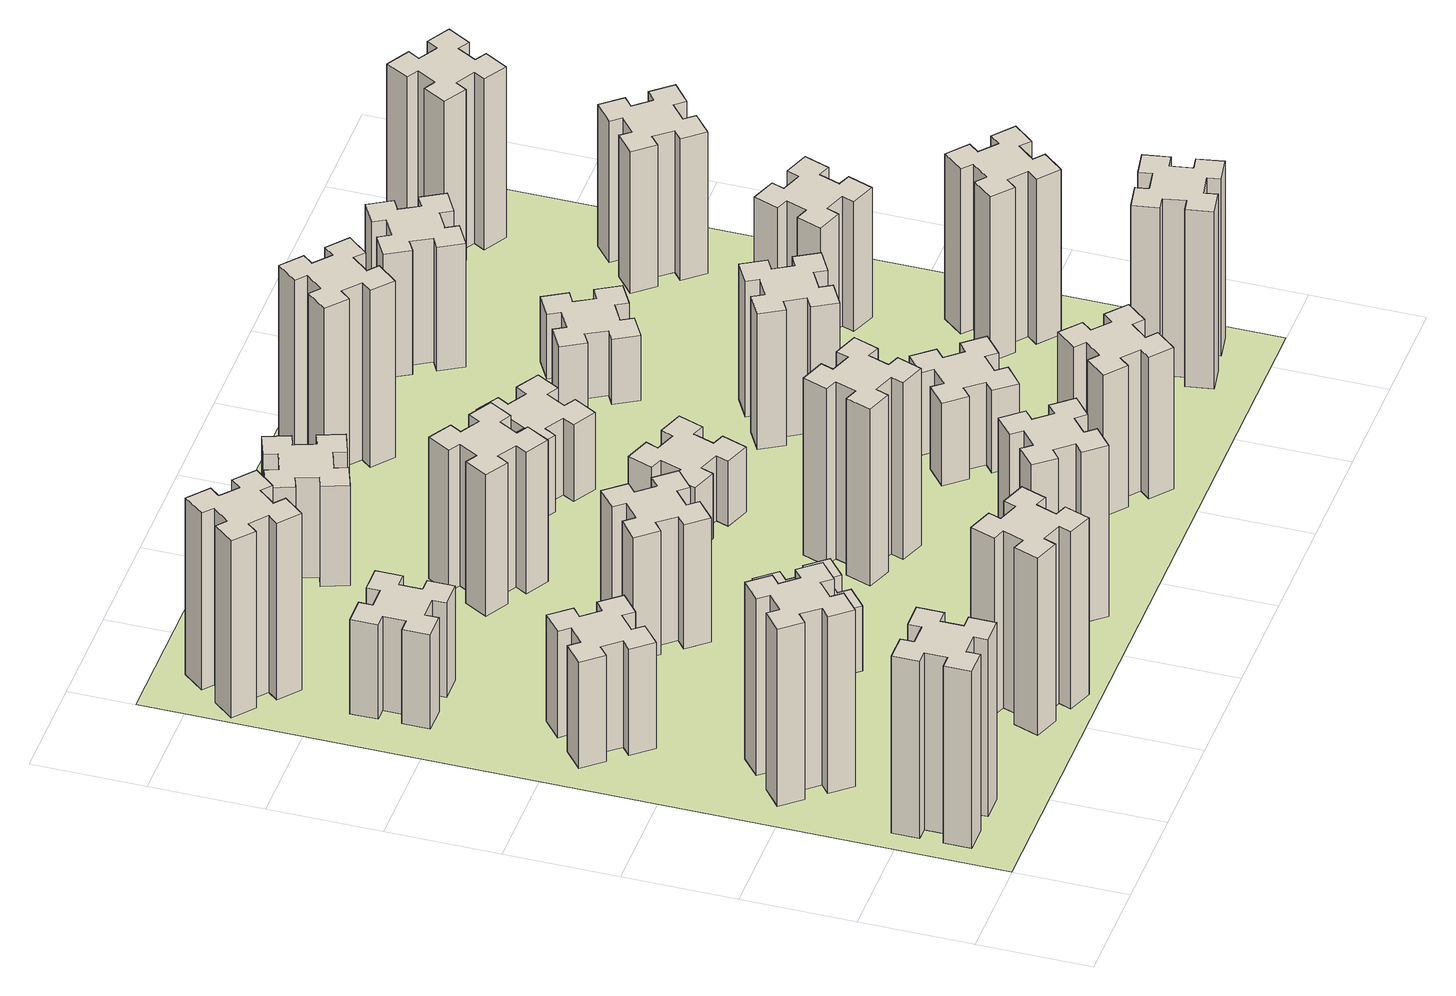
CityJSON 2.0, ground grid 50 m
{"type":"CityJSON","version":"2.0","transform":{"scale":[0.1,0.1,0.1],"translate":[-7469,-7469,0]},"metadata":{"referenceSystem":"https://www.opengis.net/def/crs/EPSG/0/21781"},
"CityObjects":{
"building1":{"type":"Building","attributes":{"class":"1000","function":"1000","usage":"1000","yearOfConstruction":2016,"roofType":"1000","measuredHeight":90,"storeysAboveGround":30,"storeysBelowGround":0},"geometry":[{"type":"Solid","lod":"1","boundaries":[[[[0,1,2,3,4,5,6,7,8,9,10,11,12,13,14,15,16,17,18,19]],[[17,16,20,21]],[[16,15,22,20]],[[15,14,23,22]],[[14,13,24,23]],[[13,12,25,24]],[[12,11,26,25]],[[11,10,27,26]],[[10,9,28,27]],[[9,8,29,28]],[[8,7,30,29]],[[7,6,31,30]],[[6,5,32,31]],[[5,4,33,32]],[[4,3,34,33]],[[3,2,35,34]],[[2,1,36,35]],[[1,0,37,36]],[[0,19,38,37]],[[19,18,39,38]],[[18,17,21,39]],[[24,25,26,27,28,29,30,31,32,33,34,35,36,37,38,39,21,20,22,23]]]]}]},
"building2":{"type":"Building","attributes":{"class":"1000","function":"1000","usage":"1000","yearOfConstruction":2016,"roofType":"1000","measuredHeight":90,"storeysAboveGround":30,"storeysBelowGround":0},"geometry":[{"type":"Solid","lod":"1","boundaries":[[[[40,41,42,43,44,45,46,47,48,49,50,51,52,53,54,55,56,57,58,59]],[[57,56,60,61]],[[56,55,62,60]],[[55,54,63,62]],[[54,53,64,63]],[[53,52,65,64]],[[52,51,66,65]],[[51,50,67,66]],[[50,49,68,67]],[[49,48,69,68]],[[48,47,70,69]],[[47,46,71,70]],[[46,45,72,71]],[[45,44,73,72]],[[44,43,74,73]],[[43,42,75,74]],[[42,41,76,75]],[[41,40,77,76]],[[40,59,78,77]],[[59,58,79,78]],[[58,57,61,79]],[[64,65,66,67,68,69,70,71,72,73,74,75,76,77,78,79,61,60,62,63]]]]}]},
"building3":{"type":"Building","attributes":{"class":"1000","function":"1000","usage":"1000","yearOfConstruction":2016,"roofType":"1000","measuredHeight":54,"storeysAboveGround":30,"storeysBelowGround":0},"geometry":[{"type":"Solid","lod":"1","boundaries":[[[[80,81,82,83,84,85,86,87,88,89,90,91,92,93,94,95,96,97,98,99]],[[97,96,100,101]],[[96,95,102,100]],[[95,94,103,102]],[[94,93,104,103]],[[93,92,105,104]],[[92,91,106,105]],[[91,90,107,106]],[[90,89,108,107]],[[89,88,109,108]],[[88,87,110,109]],[[87,86,111,110]],[[86,85,112,111]],[[85,84,113,112]],[[84,83,114,113]],[[83,82,115,114]],[[82,81,116,115]],[[81,80,117,116]],[[80,99,118,117]],[[99,98,119,118]],[[98,97,101,119]],[[104,105,106,107,108,109,110,111,112,113,114,115,116,117,118,119,101,100,102,103]]]]}]},
"building4":{"type":"Building","attributes":{"class":"1000","function":"1000","usage":"1000","yearOfConstruction":2016,"roofType":"1000","measuredHeight":48,"storeysAboveGround":30,"storeysBelowGround":0},"geometry":[{"type":"Solid","lod":"1","boundaries":[[[[120,121,122,123,124,125,126,127,128,129,130,131,132,133,134,135,136,137,138,139]],[[137,136,140,141]],[[136,135,142,140]],[[135,134,143,142]],[[134,133,144,143]],[[133,132,145,144]],[[132,131,146,145]],[[131,130,147,146]],[[130,129,148,147]],[[129,128,149,148]],[[128,127,150,149]],[[127,126,151,150]],[[126,125,152,151]],[[125,124,153,152]],[[124,123,154,153]],[[123,122,155,154]],[[122,121,156,155]],[[121,120,157,156]],[[120,139,158,157]],[[139,138,159,158]],[[138,137,141,159]],[[144,145,146,147,148,149,150,151,152,153,154,155,156,157,158,159,141,140,142,143]]]]}]},
"building5":{"type":"Building","attributes":{"class":"1000","function":"1000","usage":"1000","yearOfConstruction":2016,"roofType":"1000","measuredHeight":90,"storeysAboveGround":30,"storeysBelowGround":0},"geometry":[{"type":"Solid","lod":"1","boundaries":[[[[160,161,162,163,164,165,166,167,168,169,170,171,172,173,174,175,176,177,178,179]],[[177,176,180,181]],[[176,175,182,180]],[[175,174,183,182]],[[174,173,184,183]],[[173,172,185,184]],[[172,171,186,185]],[[171,170,187,186]],[[170,169,188,187]],[[169,168,189,188]],[[168,167,190,189]],[[167,166,191,190]],[[166,165,192,191]],[[165,164,193,192]],[[164,163,194,193]],[[163,162,195,194]],[[162,161,196,195]],[[161,160,197,196]],[[160,179,198,197]],[[179,178,199,198]],[[178,177,181,199]],[[184,185,186,187,188,189,190,191,192,193,194,195,196,197,198,199,181,180,182,183]]]]}]},
"building6":{"type":"Building","attributes":{"class":"1000","function":"1000","usage":"1000","yearOfConstruction":2016,"roofType":"1000","measuredHeight":90,"storeysAboveGround":30,"storeysBelowGround":0},"geometry":[{"type":"Solid","lod":"1","boundaries":[[[[200,201,202,203,204,205,206,207,208,209,210,211,212,213,214,215,216,217,218,219]],[[217,216,220,221]],[[216,215,222,220]],[[215,214,223,222]],[[214,213,224,223]],[[213,212,225,224]],[[212,211,226,225]],[[211,210,227,226]],[[210,209,228,227]],[[209,208,229,228]],[[208,207,230,229]],[[207,206,231,230]],[[206,205,232,231]],[[205,204,233,232]],[[204,203,234,233]],[[203,202,235,234]],[[202,201,236,235]],[[201,200,237,236]],[[200,219,238,237]],[[219,218,239,238]],[[218,217,221,239]],[[224,225,226,227,228,229,230,231,232,233,234,235,236,237,238,239,221,220,222,223]]]]}]},
"building7":{"type":"Building","attributes":{"class":"1000","function":"1000","usage":"1000","yearOfConstruction":2016,"roofType":"1000","measuredHeight":33,"storeysAboveGround":30,"storeysBelowGround":0},"geometry":[{"type":"Solid","lod":"1","boundaries":[[[[240,241,242,243,244,245,246,247,248,249,250,251,252,253,254,255,256,257,258,259]],[[257,256,260,261]],[[256,255,262,260]],[[255,254,263,262]],[[254,253,264,263]],[[253,252,265,264]],[[252,251,266,265]],[[251,250,267,266]],[[250,249,268,267]],[[249,248,269,268]],[[248,247,270,269]],[[247,246,271,270]],[[246,245,272,271]],[[245,244,273,272]],[[244,243,274,273]],[[243,242,275,274]],[[242,241,276,275]],[[241,240,277,276]],[[240,259,278,277]],[[259,258,279,278]],[[258,257,261,279]],[[264,265,266,267,268,269,270,271,272,273,274,275,276,277,278,279,261,260,262,263]]]]}]},
"building8":{"type":"Building","attributes":{"class":"1000","function":"1000","usage":"1000","yearOfConstruction":2016,"roofType":"1000","measuredHeight":63,"storeysAboveGround":30,"storeysBelowGround":0},"geometry":[{"type":"Solid","lod":"1","boundaries":[[[[280,281,282,283,284,285,286,287,288,289,290,291,292,293,294,295,296,297,298,299]],[[297,296,300,301]],[[296,295,302,300]],[[295,294,303,302]],[[294,293,304,303]],[[293,292,305,304]],[[292,291,306,305]],[[291,290,307,306]],[[290,289,308,307]],[[289,288,309,308]],[[288,287,310,309]],[[287,286,311,310]],[[286,285,312,311]],[[285,284,313,312]],[[284,283,314,313]],[[283,282,315,314]],[[282,281,316,315]],[[281,280,317,316]],[[280,299,318,317]],[[299,298,319,318]],[[298,297,301,319]],[[304,305,306,307,308,309,310,311,312,313,314,315,316,317,318,319,301,300,302,303]]]]}]},
"building9":{"type":"Building","attributes":{"class":"1000","function":"1000","usage":"1000","yearOfConstruction":2016,"roofType":"1000","measuredHeight":87,"storeysAboveGround":30,"storeysBelowGround":0},"geometry":[{"type":"Solid","lod":"1","boundaries":[[[[320,321,322,323,324,325,326,327,328,329,330,331,332,333,334,335,336,337,338,339]],[[337,336,340,341]],[[336,335,342,340]],[[335,334,343,342]],[[334,333,344,343]],[[333,332,345,344]],[[332,331,346,345]],[[331,330,347,346]],[[330,329,348,347]],[[329,328,349,348]],[[328,327,350,349]],[[327,326,351,350]],[[326,325,352,351]],[[325,324,353,352]],[[324,323,354,353]],[[323,322,355,354]],[[322,321,356,355]],[[321,320,357,356]],[[320,339,358,357]],[[339,338,359,358]],[[338,337,341,359]],[[344,345,346,347,348,349,350,351,352,353,354,355,356,357,358,359,341,340,342,343]]]]}]},
"building10":{"type":"Building","attributes":{"class":"1000","function":"1000","usage":"1000","yearOfConstruction":2016,"roofType":"1000","measuredHeight":72,"storeysAboveGround":30,"storeysBelowGround":0},"geometry":[{"type":"Solid","lod":"1","boundaries":[[[[360,361,362,363,364,365,366,367,368,369,370,371,372,373,374,375,376,377,378,379]],[[377,376,380,381]],[[376,375,382,380]],[[375,374,383,382]],[[374,373,384,383]],[[373,372,385,384]],[[372,371,386,385]],[[371,370,387,386]],[[370,369,388,387]],[[369,368,389,388]],[[368,367,390,389]],[[367,366,391,390]],[[366,365,392,391]],[[365,364,393,392]],[[364,363,394,393]],[[363,362,395,394]],[[362,361,396,395]],[[361,360,397,396]],[[360,379,398,397]],[[379,378,399,398]],[[378,377,381,399]],[[384,385,386,387,388,389,390,391,392,393,394,395,396,397,398,399,381,380,382,383]]]]}]},
"building11":{"type":"Building","attributes":{"class":"1000","function":"1000","usage":"1000","yearOfConstruction":2016,"roofType":"1000","measuredHeight":51,"storeysAboveGround":30,"storeysBelowGround":0},"geometry":[{"type":"Solid","lod":"1","boundaries":[[[[400,401,402,403,404,405,406,407,408,409,410,411,412,413,414,415,416,417,418,419]],[[417,416,420,421]],[[416,415,422,420]],[[415,414,423,422]],[[414,413,424,423]],[[413,412,425,424]],[[412,411,426,425]],[[411,410,427,426]],[[410,409,428,427]],[[409,408,429,428]],[[408,407,430,429]],[[407,406,431,430]],[[406,405,432,431]],[[405,404,433,432]],[[404,403,434,433]],[[403,402,435,434]],[[402,401,436,435]],[[401,400,437,436]],[[400,419,438,437]],[[419,418,439,438]],[[418,417,421,439]],[[424,425,426,427,428,429,430,431,432,433,434,435,436,437,438,439,421,420,422,423]]]]}]},
"building12":{"type":"Building","attributes":{"class":"1000","function":"1000","usage":"1000","yearOfConstruction":2016,"roofType":"1000","measuredHeight":90,"storeysAboveGround":30,"storeysBelowGround":0},"geometry":[{"type":"Solid","lod":"1","boundaries":[[[[440,441,442,443,444,445,446,447,448,449,450,451,452,453,454,455,456,457,458,459]],[[457,456,460,461]],[[456,455,462,460]],[[455,454,463,462]],[[454,453,464,463]],[[453,452,465,464]],[[452,451,466,465]],[[451,450,467,466]],[[450,449,468,467]],[[449,448,469,468]],[[448,447,470,469]],[[447,446,471,470]],[[446,445,472,471]],[[445,444,473,472]],[[444,443,474,473]],[[443,442,475,474]],[[442,441,476,475]],[[441,440,477,476]],[[440,459,478,477]],[[459,458,479,478]],[[458,457,461,479]],[[464,465,466,467,468,469,470,471,472,473,474,475,476,477,478,479,461,460,462,463]]]]}]},
"building13":{"type":"Building","attributes":{"class":"1000","function":"1000","usage":"1000","yearOfConstruction":2016,"roofType":"1000","measuredHeight":33,"storeysAboveGround":30,"storeysBelowGround":0},"geometry":[{"type":"Solid","lod":"1","boundaries":[[[[480,481,482,483,484,485,486,487,488,489,490,491,492,493,494,495,496,497,498,499]],[[497,496,500,501]],[[496,495,502,500]],[[495,494,503,502]],[[494,493,504,503]],[[493,492,505,504]],[[492,491,506,505]],[[491,490,507,506]],[[490,489,508,507]],[[489,488,509,508]],[[488,487,510,509]],[[487,486,511,510]],[[486,485,512,511]],[[485,484,513,512]],[[484,483,514,513]],[[483,482,515,514]],[[482,481,516,515]],[[481,480,517,516]],[[480,499,518,517]],[[499,498,519,518]],[[498,497,501,519]],[[504,505,506,507,508,509,510,511,512,513,514,515,516,517,518,519,501,500,502,503]]]]}]},
"building14":{"type":"Building","attributes":{"class":"1000","function":"1000","usage":"1000","yearOfConstruction":2016,"roofType":"1000","measuredHeight":39,"storeysAboveGround":30,"storeysBelowGround":0},"geometry":[{"type":"Solid","lod":"1","boundaries":[[[[520,521,522,523,524,525,526,527,528,529,530,531,532,533,534,535,536,537,538,539]],[[537,536,540,541]],[[536,535,542,540]],[[535,534,543,542]],[[534,533,544,543]],[[533,532,545,544]],[[532,531,546,545]],[[531,530,547,546]],[[530,529,548,547]],[[529,528,549,548]],[[528,527,550,549]],[[527,526,551,550]],[[526,525,552,551]],[[525,524,553,552]],[[524,523,554,553]],[[523,522,555,554]],[[522,521,556,555]],[[521,520,557,556]],[[520,539,558,557]],[[539,538,559,558]],[[538,537,541,559]],[[544,545,546,547,548,549,550,551,552,553,554,555,556,557,558,559,541,540,542,543]]]]}]},
"building15":{"type":"Building","attributes":{"class":"1000","function":"1000","usage":"1000","yearOfConstruction":2016,"roofType":"1000","measuredHeight":72,"storeysAboveGround":30,"storeysBelowGround":0},"geometry":[{"type":"Solid","lod":"1","boundaries":[[[[560,561,562,563,564,565,566,567,568,569,570,571,572,573,574,575,576,577,578,579]],[[577,576,580,581]],[[576,575,582,580]],[[575,574,583,582]],[[574,573,584,583]],[[573,572,585,584]],[[572,571,586,585]],[[571,570,587,586]],[[570,569,588,587]],[[569,568,589,588]],[[568,567,590,589]],[[567,566,591,590]],[[566,565,592,591]],[[565,564,593,592]],[[564,563,594,593]],[[563,562,595,594]],[[562,561,596,595]],[[561,560,597,596]],[[560,579,598,597]],[[579,578,599,598]],[[578,577,581,599]],[[584,585,586,587,588,589,590,591,592,593,594,595,596,597,598,599,581,580,582,583]]]]}]},
"building16":{"type":"Building","attributes":{"class":"1000","function":"1000","usage":"1000","yearOfConstruction":2016,"roofType":"1000","measuredHeight":90,"storeysAboveGround":30,"storeysBelowGround":0},"geometry":[{"type":"Solid","lod":"1","boundaries":[[[[600,601,602,603,604,605,606,607,608,609,610,611,612,613,614,615,616,617,618,619]],[[617,616,620,621]],[[616,615,622,620]],[[615,614,623,622]],[[614,613,624,623]],[[613,612,625,624]],[[612,611,626,625]],[[611,610,627,626]],[[610,609,628,627]],[[609,608,629,628]],[[608,607,630,629]],[[607,606,631,630]],[[606,605,632,631]],[[605,604,633,632]],[[604,603,634,633]],[[603,602,635,634]],[[602,601,636,635]],[[601,600,637,636]],[[600,619,638,637]],[[619,618,639,638]],[[618,617,621,639]],[[624,625,626,627,628,629,630,631,632,633,634,635,636,637,638,639,621,620,622,623]]]]}]},
"building17":{"type":"Building","attributes":{"class":"1000","function":"1000","usage":"1000","yearOfConstruction":2016,"roofType":"1000","measuredHeight":42,"storeysAboveGround":30,"storeysBelowGround":0},"geometry":[{"type":"Solid","lod":"1","boundaries":[[[[640,641,642,643,644,645,646,647,648,649,650,651,652,653,654,655,656,657,658,659]],[[657,656,660,661]],[[656,655,662,660]],[[655,654,663,662]],[[654,653,664,663]],[[653,652,665,664]],[[652,651,666,665]],[[651,650,667,666]],[[650,649,668,667]],[[649,648,669,668]],[[648,647,670,669]],[[647,646,671,670]],[[646,645,672,671]],[[645,644,673,672]],[[644,643,674,673]],[[643,642,675,674]],[[642,641,676,675]],[[641,640,677,676]],[[640,659,678,677]],[[659,658,679,678]],[[658,657,661,679]],[[664,665,666,667,668,669,670,671,672,673,674,675,676,677,678,679,661,660,662,663]]]]}]},
"building18":{"type":"Building","attributes":{"class":"1000","function":"1000","usage":"1000","yearOfConstruction":2016,"roofType":"1000","measuredHeight":69,"storeysAboveGround":30,"storeysBelowGround":0},"geometry":[{"type":"Solid","lod":"1","boundaries":[[[[680,681,682,683,684,685,686,687,688,689,690,691,692,693,694,695,696,697,698,699]],[[697,696,700,701]],[[696,695,702,700]],[[695,694,703,702]],[[694,693,704,703]],[[693,692,705,704]],[[692,691,706,705]],[[691,690,707,706]],[[690,689,708,707]],[[689,688,709,708]],[[688,687,710,709]],[[687,686,711,710]],[[686,685,712,711]],[[685,684,713,712]],[[684,683,714,713]],[[683,682,715,714]],[[682,681,716,715]],[[681,680,717,716]],[[680,699,718,717]],[[699,698,719,718]],[[698,697,701,719]],[[704,705,706,707,708,709,710,711,712,713,714,715,716,717,718,719,701,700,702,703]]]]}]},
"building19":{"type":"Building","attributes":{"class":"1000","function":"1000","usage":"1000","yearOfConstruction":2016,"roofType":"1000","measuredHeight":33,"storeysAboveGround":30,"storeysBelowGround":0},"geometry":[{"type":"Solid","lod":"1","boundaries":[[[[720,721,722,723,724,725,726,727,728,729,730,731,732,733,734,735,736,737,738,739]],[[737,736,740,741]],[[736,735,742,740]],[[735,734,743,742]],[[734,733,744,743]],[[733,732,745,744]],[[732,731,746,745]],[[731,730,747,746]],[[730,729,748,747]],[[729,728,749,748]],[[728,727,750,749]],[[727,726,751,750]],[[726,725,752,751]],[[725,724,753,752]],[[724,723,754,753]],[[723,722,755,754]],[[722,721,756,755]],[[721,720,757,756]],[[720,739,758,757]],[[739,738,759,758]],[[738,737,741,759]],[[744,745,746,747,748,749,750,751,752,753,754,755,756,757,758,759,741,740,742,743]]]]}]},
"building20":{"type":"Building","attributes":{"class":"1000","function":"1000","usage":"1000","yearOfConstruction":2016,"roofType":"1000","measuredHeight":90,"storeysAboveGround":30,"storeysBelowGround":0},"geometry":[{"type":"Solid","lod":"1","boundaries":[[[[760,761,762,763,764,765,766,767,768,769,770,771,772,773,774,775,776,777,778,779]],[[777,776,780,781]],[[776,775,782,780]],[[775,774,783,782]],[[774,773,784,783]],[[773,772,785,784]],[[772,771,786,785]],[[771,770,787,786]],[[770,769,788,787]],[[769,768,789,788]],[[768,767,790,789]],[[767,766,791,790]],[[766,765,792,791]],[[765,764,793,792]],[[764,763,794,793]],[[763,762,795,794]],[[762,761,796,795]],[[761,760,797,796]],[[760,779,798,797]],[[779,778,799,798]],[[778,777,781,799]],[[784,785,786,787,788,789,790,791,792,793,794,795,796,797,798,799,781,780,782,783]]]]}]},
"building21":{"type":"Building","attributes":{"class":"1000","function":"1000","usage":"1000","yearOfConstruction":2016,"roofType":"1000","measuredHeight":63,"storeysAboveGround":30,"storeysBelowGround":0},"geometry":[{"type":"Solid","lod":"1","boundaries":[[[[800,801,802,803,804,805,806,807,808,809,810,811,812,813,814,815,816,817,818,819]],[[817,816,820,821]],[[816,815,822,820]],[[815,814,823,822]],[[814,813,824,823]],[[813,812,825,824]],[[812,811,826,825]],[[811,810,827,826]],[[810,809,828,827]],[[809,808,829,828]],[[808,807,830,829]],[[807,806,831,830]],[[806,805,832,831]],[[805,804,833,832]],[[804,803,834,833]],[[803,802,835,834]],[[802,801,836,835]],[[801,800,837,836]],[[800,819,838,837]],[[819,818,839,838]],[[818,817,821,839]],[[824,825,826,827,828,829,830,831,832,833,834,835,836,837,838,839,821,820,822,823]]]]}]},
"building22":{"type":"Building","attributes":{"class":"1000","function":"1000","usage":"1000","yearOfConstruction":2016,"roofType":"1000","measuredHeight":84,"storeysAboveGround":30,"storeysBelowGround":0},"geometry":[{"type":"Solid","lod":"1","boundaries":[[[[840,841,842,843,844,845,846,847,848,849,850,851,852,853,854,855,856,857,858,859]],[[857,856,860,861]],[[856,855,862,860]],[[855,854,863,862]],[[854,853,864,863]],[[853,852,865,864]],[[852,851,866,865]],[[851,850,867,866]],[[850,849,868,867]],[[849,848,869,868]],[[848,847,870,869]],[[847,846,871,870]],[[846,845,872,871]],[[845,844,873,872]],[[844,843,874,873]],[[843,842,875,874]],[[842,841,876,875]],[[841,840,877,876]],[[840,859,878,877]],[[859,858,879,878]],[[858,857,861,879]],[[864,865,866,867,868,869,870,871,872,873,874,875,876,877,878,879,861,860,862,863]]]]}]},
"building23":{"type":"Building","attributes":{"class":"1000","function":"1000","usage":"1000","yearOfConstruction":2016,"roofType":"1000","measuredHeight":66,"storeysAboveGround":30,"storeysBelowGround":0},"geometry":[{"type":"Solid","lod":"1","boundaries":[[[[880,881,882,883,884,885,886,887,888,889,890,891,892,893,894,895,896,897,898,899]],[[897,896,900,901]],[[896,895,902,900]],[[895,894,903,902]],[[894,893,904,903]],[[893,892,905,904]],[[892,891,906,905]],[[891,890,907,906]],[[890,889,908,907]],[[889,888,909,908]],[[888,887,910,909]],[[887,886,911,910]],[[886,885,912,911]],[[885,884,913,912]],[[884,883,914,913]],[[883,882,915,914]],[[882,881,916,915]],[[881,880,917,916]],[[880,899,918,917]],[[899,898,919,918]],[[898,897,901,919]],[[904,905,906,907,908,909,910,911,912,913,914,915,916,917,918,919,901,900,902,903]]]]}]},
"building24":{"type":"Building","attributes":{"class":"1000","function":"1000","usage":"1000","yearOfConstruction":2016,"roofType":"1000","measuredHeight":72,"storeysAboveGround":30,"storeysBelowGround":0},"geometry":[{"type":"Solid","lod":"1","boundaries":[[[[920,921,922,923,924,925,926,927,928,929,930,931,932,933,934,935,936,937,938,939]],[[937,936,940,941]],[[936,935,942,940]],[[935,934,943,942]],[[934,933,944,943]],[[933,932,945,944]],[[932,931,946,945]],[[931,930,947,946]],[[930,929,948,947]],[[929,928,949,948]],[[928,927,950,949]],[[927,926,951,950]],[[926,925,952,951]],[[925,924,953,952]],[[924,923,954,953]],[[923,922,955,954]],[[922,921,956,955]],[[921,920,957,956]],[[920,939,958,957]],[[939,938,959,958]],[[938,937,941,959]],[[944,945,946,947,948,949,950,951,952,953,954,955,956,957,958,959,941,940,942,943]]]]}]},
"building25":{"type":"Building","attributes":{"class":"1000","function":"1000","usage":"1000","yearOfConstruction":2016,"roofType":"1000","measuredHeight":87,"storeysAboveGround":30,"storeysBelowGround":0},"geometry":[{"type":"Solid","lod":"1","boundaries":[[[[960,961,962,963,964,965,966,967,968,969,970,971,972,973,974,975,976,977,978,979]],[[977,976,980,981]],[[976,975,982,980]],[[975,974,983,982]],[[974,973,984,983]],[[973,972,985,984]],[[972,971,986,985]],[[971,970,987,986]],[[970,969,988,987]],[[969,968,989,988]],[[968,967,990,989]],[[967,966,991,990]],[[966,965,992,991]],[[965,964,993,992]],[[964,963,994,993]],[[963,962,995,994]],[[962,961,996,995]],[[961,960,997,996]],[[960,979,998,997]],[[979,978,999,998]],[[978,977,981,999]],[[984,985,986,987,988,989,990,991,992,993,994,995,996,997,998,999,981,980,982,983]]]]}]},
"landuse1":{"type":"LandUse","attributes":{"name":"plot1","function":"1010"},"geometry":[{"type":"MultiSurface","lod":"1","boundaries":[[[1000,1001,1002,1003]]]}]}
},
"vertices":[
[165,425,0],[165,325,0],[105,325,0],[105,205,0],[225,205,0],[225,265,0],[325,265,0],[325,205,0],[445,205,0],[445,325,0],[385,325,0],[385,425,0],[445,425,0],[445,545,0],[325,545,0],[325,485,0],[225,485,0],[225,545,0],[105,545,0],[105,425,0],[225,485,900],[225,545,900],[325,485,900],[325,545,900],[445,545,900],[445,425,900],[385,425,900],[385,325,900],[445,325,900],[445,205,900],[325,205,900],[325,265,900],[225,265,900],[225,205,900],[105,205,900],[105,325,900],[165,325,900],[165,425,900],[105,425,900],[105,545,900],
[492,1048,0],[427,1124,0],[473,1163,0],[396,1255,0],[304,1178,0],[343,1132,0],[266,1067,0],[228,1113,0],[136,1036,0],[213,944,0],[259,983,0],[323,906,0],[277,868,0],[354,776,0],[446,853,0],[408,899,0],[484,963,0],[523,917,0],[615,994,0],[538,1086,0],[484,963,900],[523,917,900],[408,899,900],[446,853,900],[354,776,900],[277,868,900],[323,906,900],[259,983,900],[213,944,900],[136,1036,900],[228,1113,900],[266,1067,900],[343,1132,900],[304,1178,900],[396,1255,900],[473,1163,900],[427,1124,900],[492,1048,900],[538,1086,900],[615,994,900],
[408,1739,0],[484,1803,0],[523,1757,0],[615,1834,0],[538,1926,0],[492,1888,0],[427,1964,0],[473,2003,0],[396,2095,0],[304,2018,0],[343,1972,0],[266,1907,0],[228,1953,0],[136,1876,0],[213,1784,0],[259,1823,0],[323,1746,0],[277,1708,0],[354,1616,0],[446,1693,0],[323,1746,540],[277,1708,540],[259,1823,540],[213,1784,540],[136,1876,540],[228,1953,540],[266,1907,540],[343,1972,540],[304,2018,540],[396,2095,540],[473,2003,540],[427,1964,540],[492,1888,540],[538,1926,540],[615,1834,540],[523,1757,540],[484,1803,540],[408,1739,540],[446,1693,540],[354,1616,540],
[485,2645,0],[485,2745,0],[545,2745,0],[545,2865,0],[425,2865,0],[425,2805,0],[325,2805,0],[325,2865,0],[205,2865,0],[205,2745,0],[265,2745,0],[265,2645,0],[205,2645,0],[205,2525,0],[325,2525,0],[325,2585,0],[425,2585,0],[425,2525,0],[545,2525,0],[545,2645,0],[425,2585,480],[425,2525,480],[325,2585,480],[325,2525,480],[205,2525,480],[205,2645,480],[265,2645,480],[265,2745,480],[205,2745,480],[205,2865,480],[325,2865,480],[325,2805,480],[425,2805,480],[425,2865,480],[545,2865,480],[545,2745,480],[485,2745,480],[485,2645,480],[545,2645,480],[545,2525,480],
[1029,360,0],[995,266,0],[939,287,0],[897,174,0],[1010,133,0],[1031,189,0],[1125,155,0],[1104,99,0],[1217,57,0],[1258,170,0],[1202,191,0],[1236,285,0],[1292,264,0],[1333,377,0],[1220,418,0],[1200,362,0],[1106,396,0],[1127,452,0],[1014,493,0],[973,380,0],[1106,396,900],[1127,452,900],[1200,362,900],[1220,418,900],[1333,377,900],[1292,264,900],[1236,285,900],[1202,191,900],[1258,170,900],[1217,57,900],[1104,99,900],[1125,155,900],[1031,189,900],[1010,133,900],[897,174,900],[939,287,900],[995,266,900],[1029,360,900],[973,380,900],[1014,493,900],
[384,3387,0],[308,3452,0],[346,3498,0],[254,3575,0],[177,3483,0],[223,3444,0],[159,3368,0],[113,3406,0],[36,3314,0],[128,3237,0],[166,3283,0],[243,3219,0],[204,3173,0],[296,3096,0],[373,3188,0],[327,3226,0],[392,3303,0],[438,3264,0],[515,3356,0],[423,3433,0],[392,3303,900],[438,3264,900],[327,3226,900],[373,3188,900],[296,3096,900],[204,3173,900],[243,3219,900],[166,3283,900],[128,3237,900],[36,3314,900],[113,3406,900],[159,3368,900],[223,3444,900],[177,3483,900],[254,3575,900],[346,3498,900],[308,3452,900],[384,3387,900],[423,3433,900],[515,3356,900],
[1083,1332,0],[1006,1267,0],[968,1313,0],[876,1236,0],[953,1144,0],[999,1183,0],[1063,1106,0],[1017,1068,0],[1094,976,0],[1186,1053,0],[1148,1099,0],[1224,1163,0],[1263,1117,0],[1355,1194,0],[1278,1286,0],[1232,1248,0],[1167,1324,0],[1213,1363,0],[1136,1455,0],[1044,1378,0],[1167,1324,330],[1213,1363,330],[1232,1248,330],[1278,1286,330],[1355,1194,330],[1263,1117,330],[1224,1163,330],[1148,1099,330],[1186,1053,330],[1094,976,330],[1017,1068,330],[1063,1106,330],[999,1183,330],[953,1144,330],[876,1236,330],[968,1313,330],[1006,1267,330],[1083,1332,330],[1044,1378,330],[1136,1455,330],
[1083,1972,0],[1006,1907,0],[968,1953,0],[876,1876,0],[953,1784,0],[999,1823,0],[1063,1746,0],[1017,1708,0],[1094,1616,0],[1186,1693,0],[1148,1739,0],[1224,1803,0],[1263,1757,0],[1355,1834,0],[1278,1926,0],[1232,1888,0],[1167,1964,0],[1213,2003,0],[1136,2095,0],[1044,2018,0],[1167,1964,630],[1213,2003,630],[1232,1888,630],[1278,1926,630],[1355,1834,630],[1263,1757,630],[1224,1803,630],[1148,1739,630],[1186,1693,630],[1094,1616,630],[1017,1708,630],[1063,1746,630],[999,1823,630],[953,1784,630],[876,1876,630],[968,1953,630],[1006,1907,630],[1083,1972,630],[1044,2018,630],[1136,2095,630],
[1639,343,0],[1703,266,0],[1657,228,0],[1734,136,0],[1826,213,0],[1788,259,0],[1864,323,0],[1903,277,0],[1995,354,0],[1918,446,0],[1872,408,0],[1807,484,0],[1853,523,0],[1776,615,0],[1684,538,0],[1723,492,0],[1646,427,0],[1608,473,0],[1516,396,0],[1593,304,0],[1646,427,870],[1608,473,870],[1723,492,870],[1684,538,870],[1776,615,870],[1853,523,870],[1807,484,870],[1872,408,870],[1918,446,870],[1995,354,870],[1903,277,870],[1864,323,870],[1788,259,870],[1826,213,870],[1734,136,870],[1657,228,870],[1703,266,870],[1639,343,870],[1593,304,870],[1516,396,870],
[1314,2666,0],[1227,2716,0],[1257,2768,0],[1153,2828,0],[1093,2724,0],[1145,2694,0],[1095,2607,0],[1043,2637,0],[983,2533,0],[1087,2473,0],[1117,2525,0],[1204,2475,0],[1174,2423,0],[1278,2363,0],[1338,2467,0],[1286,2497,0],[1336,2584,0],[1388,2554,0],[1448,2658,0],[1344,2718,0],[1336,2584,720],[1388,2554,720],[1286,2497,720],[1338,2467,720],[1278,2363,720],[1174,2423,720],[1204,2475,720],[1117,2525,720],[1087,2473,720],[983,2533,720],[1043,2637,720],[1095,2607,720],[1145,2694,720],[1093,2724,720],[1153,2828,720],[1257,2768,720],[1227,2716,720],[1314,2666,720],[1344,2718,720],[1448,2658,720],
[1125,3456,0],[1031,3422,0],[1010,3478,0],[897,3437,0],[939,3324,0],[995,3345,0],[1029,3251,0],[973,3230,0],[1014,3117,0],[1127,3159,0],[1106,3215,0],[1200,3249,0],[1220,3193,0],[1333,3234,0],[1292,3347,0],[1236,3326,0],[1202,3420,0],[1258,3440,0],[1217,3553,0],[1104,3512,0],[1202,3420,510],[1258,3440,510],[1236,3326,510],[1292,3347,510],[1333,3234,510],[1220,3193,510],[1200,3249,510],[1106,3215,510],[1127,3159,510],[1014,3117,510],[973,3230,510],[1029,3251,510],[995,3345,510],[939,3324,510],[897,3437,510],[1010,3478,510],[1031,3422,510],[1125,3456,510],[1104,3512,510],[1217,3553,510],
[1769,1300,0],[1735,1206,0],[1679,1227,0],[1637,1114,0],[1750,1073,0],[1771,1129,0],[1865,1095,0],[1844,1039,0],[1957,997,0],[1998,1110,0],[1942,1131,0],[1976,1225,0],[2032,1204,0],[2073,1317,0],[1960,1358,0],[1940,1302,0],[1846,1336,0],[1867,1392,0],[1754,1433,0],[1713,1320,0],[1846,1336,900],[1867,1392,900],[1940,1302,900],[1960,1358,900],[2073,1317,900],[2032,1204,900],[1976,1225,900],[1942,1131,900],[1998,1110,900],[1957,997,900],[1844,1039,900],[1865,1095,900],[1771,1129,900],[1750,1073,900],[1637,1114,900],[1679,1227,900],[1735,1206,900],[1769,1300,900],[1713,1320,900],[1754,1433,900],
[1769,2040,0],[1735,1946,0],[1679,1967,0],[1637,1854,0],[1750,1813,0],[1771,1869,0],[1865,1835,0],[1844,1779,0],[1957,1737,0],[1998,1850,0],[1942,1871,0],[1976,1965,0],[2032,1944,0],[2073,2057,0],[1960,2098,0],[1940,2042,0],[1846,2076,0],[1867,2132,0],[1754,2173,0],[1713,2060,0],[1846,2076,330],[1867,2132,330],[1940,2042,330],[1960,2098,330],[2073,2057,330],[2032,1944,330],[1976,1965,330],[1942,1871,330],[1998,1850,330],[1957,1737,330],[1844,1779,330],[1865,1835,330],[1771,1869,330],[1750,1813,330],[1637,1854,330],[1679,1967,330],[1735,1946,330],[1769,2040,330],[1713,2060,330],[1754,2173,330],
[1926,2497,0],[1976,2584,0],[2028,2554,0],[2088,2658,0],[1984,2718,0],[1954,2666,0],[1867,2716,0],[1897,2768,0],[1793,2828,0],[1733,2724,0],[1785,2694,0],[1735,2607,0],[1683,2637,0],[1623,2533,0],[1727,2473,0],[1757,2525,0],[1844,2475,0],[1814,2423,0],[1918,2363,0],[1978,2467,0],[1844,2475,390],[1814,2423,390],[1757,2525,390],[1727,2473,390],[1623,2533,390],[1683,2637,390],[1735,2607,390],[1785,2694,390],[1733,2724,390],[1793,2828,390],[1897,2768,390],[1867,2716,390],[1954,2666,390],[1984,2718,390],[2088,2658,390],[2028,2554,390],[1976,2584,390],[1926,2497,390],[1978,2467,390],[1918,2363,390],
[2486,323,0],[2563,259,0],[2524,213,0],[2616,136,0],[2693,228,0],[2647,266,0],[2712,343,0],[2758,304,0],[2835,396,0],[2743,473,0],[2704,427,0],[2628,492,0],[2666,538,0],[2574,615,0],[2497,523,0],[2543,484,0],[2479,408,0],[2433,446,0],[2356,354,0],[2448,277,0],[2479,408,720],[2433,446,720],[2543,484,720],[2497,523,720],[2574,615,720],[2666,538,720],[2628,492,720],[2704,427,720],[2743,473,720],[2835,396,720],[2758,304,720],[2712,343,720],[2647,266,720],[2693,228,720],[2616,136,720],[2524,213,720],[2563,259,720],[2486,323,720],[2448,277,720],[2356,354,720],
[1803,3544,0],[1739,3468,0],[1693,3506,0],[1616,3414,0],[1708,3337,0],[1746,3383,0],[1823,3319,0],[1784,3273,0],[1876,3196,0],[1953,3288,0],[1907,3326,0],[1972,3403,0],[2018,3364,0],[2095,3456,0],[2003,3533,0],[1964,3487,0],[1888,3552,0],[1926,3598,0],[1834,3675,0],[1757,3583,0],[1888,3552,900],[1926,3598,900],[1964,3487,900],[2003,3533,900],[2095,3456,900],[2018,3364,900],[1972,3403,900],[1907,3326,900],[1953,3288,900],[1876,3196,900],[1784,3273,900],[1823,3319,900],[1746,3383,900],[1708,3337,900],[1616,3414,900],[1693,3506,900],[1739,3468,900],[1803,3544,900],[1757,3583,900],[1834,3675,900],
[2563,1132,0],[2486,1067,0],[2448,1113,0],[2356,1036,0],[2433,944,0],[2479,983,0],[2543,906,0],[2497,868,0],[2574,776,0],[2666,853,0],[2628,899,0],[2704,963,0],[2743,917,0],[2835,994,0],[2758,1086,0],[2712,1048,0],[2647,1124,0],[2693,1163,0],[2616,1255,0],[2524,1178,0],[2647,1124,420],[2693,1163,420],[2712,1048,420],[2758,1086,420],[2835,994,420],[2743,917,420],[2704,963,420],[2628,899,420],[2666,853,420],[2574,776,420],[2497,868,420],[2543,906,420],[2479,983,420],[2433,944,420],[2356,1036,420],[2448,1113,420],[2486,1067,420],[2563,1132,420],[2524,1178,420],[2616,1255,420],
[2475,1744,0],[2525,1657,0],[2473,1627,0],[2533,1523,0],[2637,1583,0],[2607,1635,0],[2694,1685,0],[2724,1633,0],[2828,1693,0],[2768,1797,0],[2716,1767,0],[2666,1854,0],[2718,1884,0],[2658,1988,0],[2554,1928,0],[2584,1876,0],[2497,1826,0],[2467,1878,0],[2363,1818,0],[2423,1714,0],[2497,1826,690],[2467,1878,690],[2584,1876,690],[2554,1928,690],[2658,1988,690],[2718,1884,690],[2666,1854,690],[2716,1767,690],[2768,1797,690],[2828,1693,690],[2724,1633,690],[2694,1685,690],[2607,1635,690],[2637,1583,690],[2533,1523,690],[2473,1627,690],[2525,1657,690],[2475,1744,690],[2423,1714,690],[2363,1818,690],
[2475,2584,0],[2525,2497,0],[2473,2467,0],[2533,2363,0],[2637,2423,0],[2607,2475,0],[2694,2525,0],[2724,2473,0],[2828,2533,0],[2768,2637,0],[2716,2607,0],[2666,2694,0],[2718,2724,0],[2658,2828,0],[2554,2768,0],[2584,2716,0],[2497,2666,0],[2467,2718,0],[2363,2658,0],[2423,2554,0],[2497,2666,330],[2467,2718,330],[2584,2716,330],[2554,2768,330],[2658,2828,330],[2718,2724,330],[2666,2694,330],[2716,2607,330],[2768,2637,330],[2828,2533,330],[2724,2473,330],[2694,2525,330],[2607,2475,330],[2637,2423,330],[2533,2363,330],[2473,2467,330],[2525,2497,330],[2475,2584,330],[2423,2554,330],[2363,2658,330],
[3465,492,0],[3367,475,0],[3357,534,0],[3238,513,0],[3259,395,0],[3318,405,0],[3336,307,0],[3277,297,0],[3297,178,0],[3416,199,0],[3405,258,0],[3504,276,0],[3514,217,0],[3632,237,0],[3611,356,0],[3552,345,0],[3535,444,0],[3594,454,0],[3573,572,0],[3455,551,0],[3535,444,900],[3594,454,900],[3552,345,900],[3611,356,900],[3632,237,900],[3514,217,900],[3504,276,900],[3405,258,900],[3416,199,900],[3297,178,900],[3277,297,900],[3336,307,900],[3318,405,900],[3259,395,900],[3238,513,900],[3357,534,900],[3367,475,900],[3465,492,900],[3455,551,900],[3573,572,900],
[2716,3347,0],[2666,3434,0],[2718,3464,0],[2658,3568,0],[2554,3508,0],[2584,3456,0],[2497,3406,0],[2467,3458,0],[2363,3398,0],[2423,3294,0],[2475,3324,0],[2525,3237,0],[2473,3207,0],[2533,3103,0],[2637,3163,0],[2607,3215,0],[2694,3265,0],[2724,3213,0],[2828,3273,0],[2768,3377,0],[2694,3265,630],[2724,3213,630],[2607,3215,630],[2637,3163,630],[2533,3103,630],[2473,3207,630],[2525,3237,630],[2475,3324,630],[2423,3294,630],[2363,3398,630],[2467,3458,630],[2497,3406,630],[2584,3456,630],[2554,3508,630],[2658,3568,630],[2718,3464,630],[2666,3434,630],[2716,3347,630],[2768,3377,630],[2828,3273,630],
[3487,1006,0],[3552,1083,0],[3598,1044,0],[3675,1136,0],[3583,1213,0],[3544,1167,0],[3468,1232,0],[3506,1278,0],[3414,1355,0],[3337,1263,0],[3383,1224,0],[3319,1148,0],[3273,1186,0],[3196,1094,0],[3288,1017,0],[3326,1063,0],[3403,999,0],[3364,953,0],[3456,876,0],[3533,968,0],[3403,999,840],[3364,953,840],[3326,1063,840],[3288,1017,840],[3196,1094,840],[3273,1186,840],[3319,1148,840],[3383,1224,840],[3337,1263,840],[3414,1355,840],[3506,1278,840],[3468,1232,840],[3544,1167,840],[3583,1213,840],[3675,1136,840],[3598,1044,840],[3552,1083,840],[3487,1006,840],[3533,968,840],[3456,876,840],
[3320,1942,0],[3226,1976,0],[3247,2032,0],[3134,2073,0],[3093,1960,0],[3149,1940,0],[3115,1846,0],[3059,1867,0],[3017,1754,0],[3130,1713,0],[3151,1769,0],[3245,1735,0],[3224,1679,0],[3337,1637,0],[3378,1750,0],[3322,1771,0],[3356,1865,0],[3412,1844,0],[3453,1957,0],[3340,1998,0],[3356,1865,660],[3412,1844,660],[3322,1771,660],[3378,1750,660],[3337,1637,660],[3224,1679,660],[3245,1735,660],[3151,1769,660],[3130,1713,660],[3017,1754,660],[3059,1867,660],[3115,1846,660],[3149,1940,660],[3093,1960,660],[3134,2073,660],[3247,2032,660],[3226,1976,660],[3320,1942,660],[3340,1998,660],[3453,1957,660],
[3319,2563,0],[3383,2486,0],[3337,2448,0],[3414,2356,0],[3506,2433,0],[3468,2479,0],[3544,2543,0],[3583,2497,0],[3675,2574,0],[3598,2666,0],[3552,2628,0],[3487,2704,0],[3533,2743,0],[3456,2835,0],[3364,2758,0],[3403,2712,0],[3326,2647,0],[3288,2693,0],[3196,2616,0],[3273,2524,0],[3326,2647,720],[3288,2693,720],[3403,2712,720],[3364,2758,720],[3456,2835,720],[3533,2743,720],[3487,2704,720],[3552,2628,720],[3598,2666,720],[3675,2574,720],[3583,2497,720],[3544,2543,720],[3468,2479,720],[3506,2433,720],[3414,2356,720],[3337,2448,720],[3383,2486,720],[3319,2563,720],[3273,2524,720],[3196,2616,720],
[3434,3506,0],[3347,3556,0],[3377,3608,0],[3273,3668,0],[3213,3564,0],[3265,3534,0],[3215,3447,0],[3163,3477,0],[3103,3373,0],[3207,3313,0],[3237,3365,0],[3324,3315,0],[3294,3263,0],[3398,3203,0],[3458,3307,0],[3406,3337,0],[3456,3424,0],[3508,3394,0],[3568,3498,0],[3464,3558,0],[3456,3424,870],[3508,3394,870],[3406,3337,870],[3458,3307,870],[3398,3203,870],[3294,3263,870],[3324,3315,870],[3237,3365,870],[3207,3313,870],[3103,3373,870],[3163,3477,870],[3215,3447,870],[3265,3534,870],[3213,3564,870],[3273,3668,870],[3377,3608,870],[3347,3556,870],[3434,3506,870],[3464,3558,870],[3568,3498,870],
[5,3705,0],[3705,3705,0],[3705,5,0],[5,5,0]
]}
